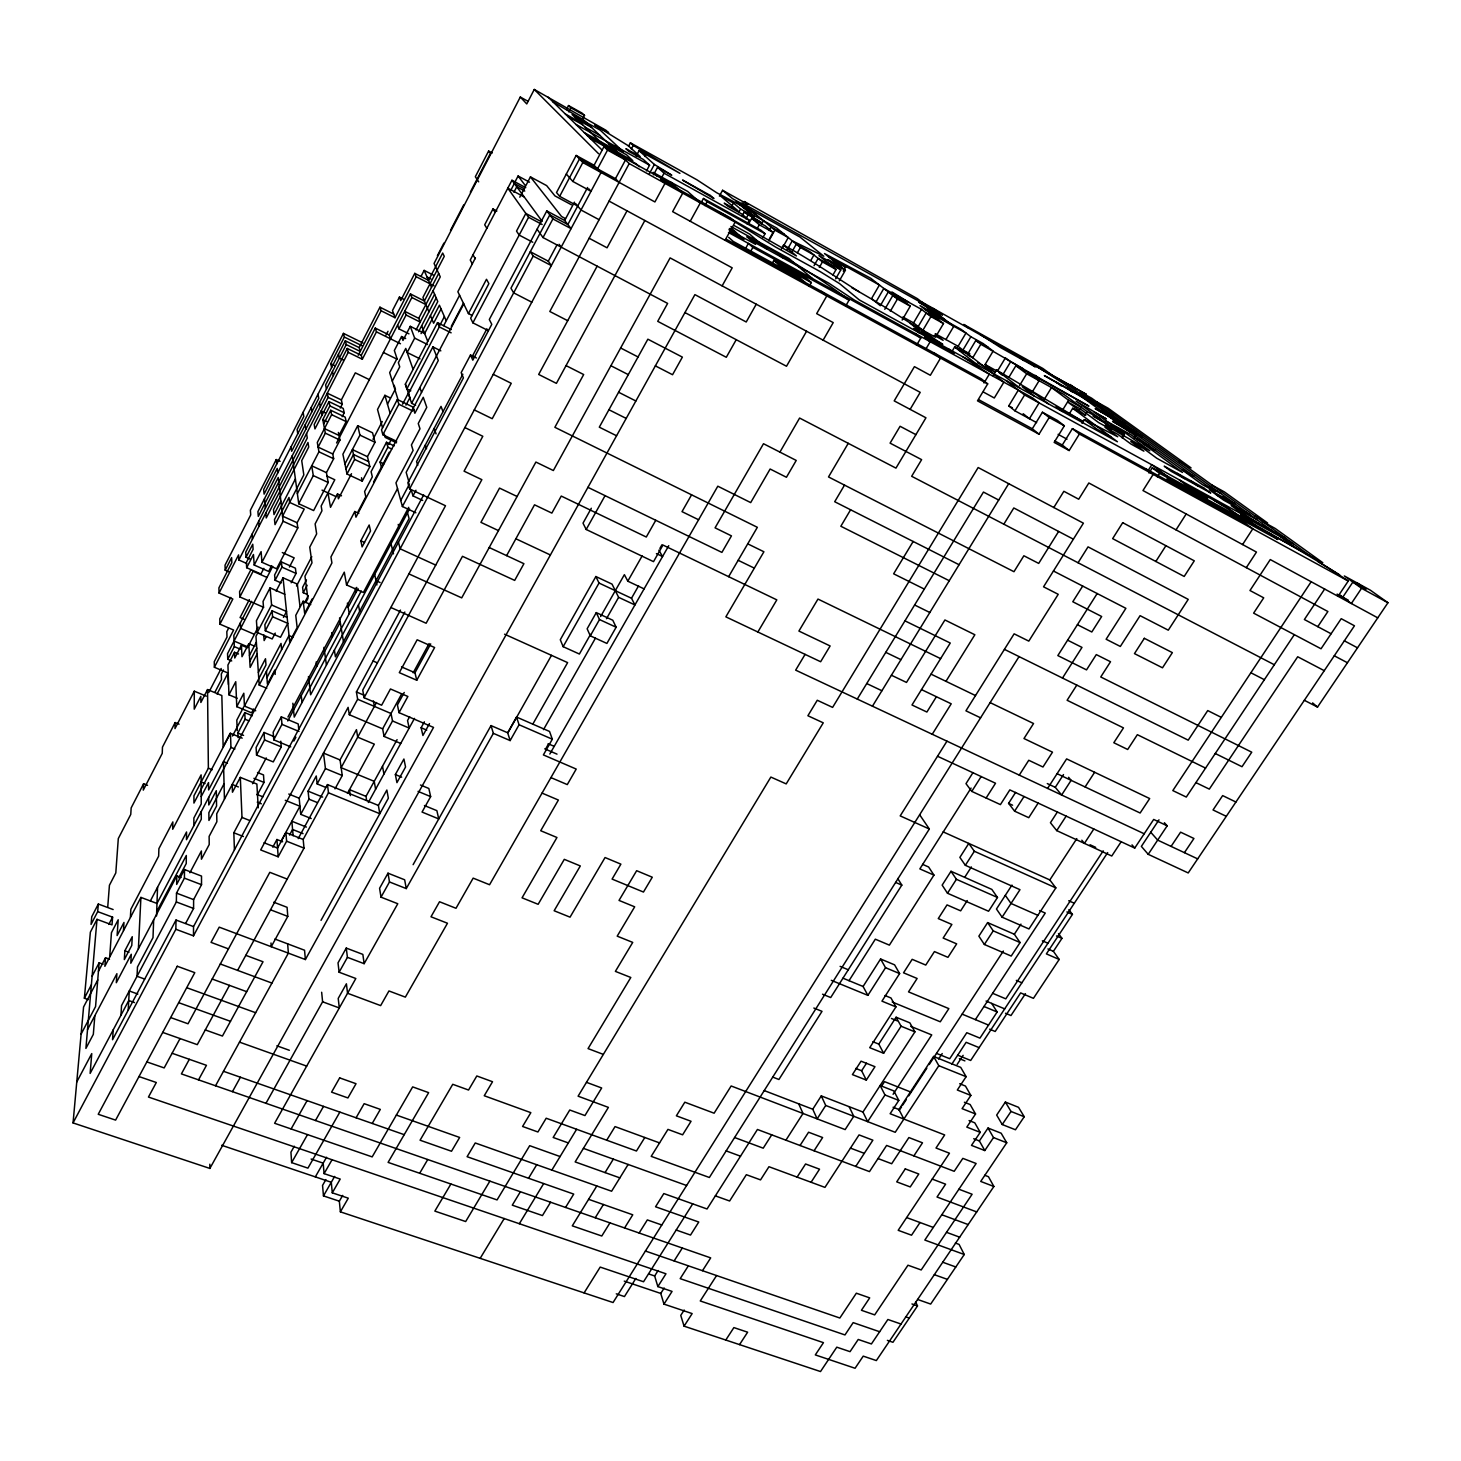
<?xml version="1.0" encoding="UTF-8"?>
<svg xmlns="http://www.w3.org/2000/svg" width="1461" height="1461" viewBox="0 0 1461 1461"><rect width="100%" height="100%" fill="white"/><g stroke="black" fill="none" stroke-linecap="round" stroke-linejoin="round"><path stroke-width="1.5" d="M193.528 926.584L176.014 920.028L175.85 929.269L193.491 935.844L193.528 926.584L423.672 494.932M185.638 923.389L193.582 908.45L193.619 899.611L201.527 884.69L201.508 876.07L184.506 869.551L176.671 884.435L176.818 875.87L181.036 877.477M193.856 825.648L193.875 818.014L201.234 804.007L201.125 774.878L172.69 829.264L172.855 821.922L158.902 848.64L158.646 856.146L130.851 909.308L130.394 917.216M206.22 696.148L194.295 691.181L194.24 709.169L200.833 696.386L200.869 702.467L207.535 689.574L221.835 695.546L223.149 746.717L230.217 733.221L242.197 738.134M120.953 1015.212L121.537 1005.588L176.343 901.948L176.507 893.128L184.415 878.152L184.506 869.551M179.082 724.181L175.137 722.556L174.991 728.601L194.295 691.181M156.546 915.919L157.551 887.247M153.661 919.827L153.003 937.633L137.48 966.999L137.024 976.295L144.657 979.053M138.393 948.828L140.913 897.401L156.984 903.446L201.289 819.219L201.271 811.567M147.543 785.306L143.616 783.735L143.288 790.109L162.244 753.346L162.463 747.155L175.137 722.556M128.203 1010.19L129.262 990.978L137.845 994.064M124.861 950.782L124.331 959.585L131.782 945.413L132.257 936.702L124.861 950.782L128.952 952.28M123.473 930.456L123.966 922.457L117.117 935.57L118.195 919.773L111.456 932.684L109.703 956.772M113.209 1029.859L112.552 1039.721L176.014 920.028M113.136 909.546L98.325 904.03L97.686 911.627L112.588 917.161L112.022 924.868L97.01 919.334L90.363 932.173L84.373 998.228L88.336 999.634M109.484 959.22L105.521 957.777L104.863 966.324L140.913 897.401M107.73 907.135L109.429 885.256L115.803 872.929L118.304 838.559L130.759 814.416L131.161 807.915L143.616 783.735M94.837 1015.687L93.321 1034.37L85.907 1048.414L97.01 919.334M103.074 964.223L99.129 962.799L95.568 1006.556L81.104 1034.114M756.25 304.217L746.224 321.986L694.906 294.629L209.873 1168.435L73.05 1122.925L83.569 1007.013L97.741 979.929M280.11 461.347L276.239 459.558L250.379 510.254L250.708 514.911L225.031 565.188L225.195 570.192L229.085 571.908M362.967 342.97L343.445 333.382L263.674 489.526L264.094 494.11L277.225 468.397L277.736 472.907M225.195 570.192L231.623 557.627L231.824 562.613L218.913 587.852L219.059 593.056L232.829 599.047L219.917 624.157L233.614 630.056L214.383 667.275L227.989 673.01L228.373 684.442M331.61 367.606L330.752 363.716L344.376 337.071L343.445 333.382M345.326 340.815L346.275 344.595L360.21 351.425L359.169 347.608L345.326 340.815L257.921 511.624L258.305 516.409L278.247 477.473L283.124 521.248L261.957 562.284L276.622 568.786L297.807 527.896L297.131 522.746L304.217 509.085L289.625 502.42L289.004 497.452L275.015 524.645L274.504 519.568L295.396 478.952M219.059 593.056L238.581 554.924L238.837 559.983L246.781 563.508M346.275 344.595L325.602 384.955L326.442 389.046M238.837 559.983L347.243 348.449L361.269 355.315L362.328 359.223L348.229 352.338L347.243 348.449M348.229 352.338L245.74 552.167L246.051 557.28L250.068 559.07M246.051 557.28L252.753 544.222L253.1 549.318L246.361 562.467L246.672 567.708L260.935 574.009L263.838 568.366M340.303 408.021L342.294 404.149L341.363 399.93L327.282 393.173L328.122 397.355L314.188 424.512L314.955 428.913L328.981 401.611L343.244 408.423L344.212 412.751L342.184 416.677M230.783 597.403L219.789 618.807L219.917 624.157M359.169 347.608L379.951 307.194L393.739 314.078M246.672 567.708L253.465 554.486L254.214 565.042L268.66 571.434L271.618 565.699M280.896 501.16L273.992 514.564L273.499 509.615L307.979 442.482L308.709 447.029L301.715 460.635L303.815 474.88L282.557 516.135L297.131 522.746M292.255 455.741L298.738 503.753L313.64 510.565L328.195 482.495L326.442 472.652L333.656 458.717L332.743 453.969L318.133 447.121L325.328 433.15L322.79 419.654L329.857 405.902L328.981 401.611M358.237 355.279L381.12 310.773L379.951 307.194M323.611 424.092L330.734 410.249L345.198 417.152L346.184 421.59L339.007 435.469L324.47 428.603M250.854 569.79L239.586 591.65L239.86 596.946L263.619 607.301M361.269 355.315L375.276 328.086L389.247 335.007L390.489 338.806M254.214 565.042L261.117 551.619L261.957 562.284M330.734 410.249L331.629 414.668L317.311 442.464L318.936 451.814L297.368 493.635M239.86 596.946L253.082 571.288L266.979 577.424M341.363 399.93L355.315 372.847L369.341 379.659M362.328 359.223L376.445 331.848L375.276 328.086M228.628 628.139L226.82 631.663L227.003 637.051L214.274 661.687L214.383 667.275M399.437 297.076L392.498 310.517L395.018 317.713L416.184 276.732L414.778 273.371L400.734 300.564L399.437 297.076L403.327 299.03M249.338 599.631L240.079 617.565L243.969 619.245M298.738 503.753L313.293 475.592L311.723 465.803L326.442 472.652M386.014 335.117L388.005 331.263M251.529 601.311L233.833 635.498L234.308 646.62L227.752 659.276L231.715 660.956M389.247 335.007L410.468 293.953L424.384 300.984L438.702 273.444M421.188 276.111L424.147 270.395L433.753 275.289M272.696 566.411L227.551 653.615L227.752 659.276M336.578 442.975L411.874 297.496L410.468 293.953M98.325 904.03L91.751 916.741L91.057 924.393L97.686 911.627M492.211 153.003L488.613 151.049L475.336 176.726L478.678 181.84M208.722 692.532L221.177 668.481M332.743 453.969L339.956 440.071L338.368 432.456M408.97 333.857L398.908 328.853L406.085 314.992L404.715 311.321L418.723 318.334L420.165 322.059L406.085 314.992M437.405 255.693L443.943 243.056M450.518 230.381L463.703 204.924M470.332 192.121L490.366 153.46L488.613 151.049M223.423 669.96L221.323 674.014L221.469 679.621L215.151 691.784M528.115 101.357L520.299 97.047L434.063 263.455L440.272 276.859L418.723 318.334M238.527 653.98L234.527 652.282L227.934 665.011L228.939 694.797L237.175 698.23M291.177 582.775L296.053 573.424L295.414 568.183L281.389 561.919L274.613 574.977L275.125 580.273L281.169 582.939M284.749 594.317L270.084 587.87L263.053 601.421L263.491 607.119L256.442 620.706L257.246 632.522L272.184 638.95L275.252 633.088M247.457 647.753L241.43 645.178L234.764 658.016L234.527 652.282M275.125 580.273L281.918 567.142L281.389 561.919M405.665 338.55L401.592 336.523L394.342 350.494L397.008 358.548L389.667 372.646L397.757 398.725L381.522 429.79L382.873 434.739L396.625 441.313M217.086 694.03L227.989 673.01M357.689 425.717L342.897 454.225L347.006 474.021L362.255 481.144L369.87 466.625L367.46 456.69L375.002 442.281L372.555 432.803L357.689 425.717L359.936 435.122L344.924 463.995M446.098 320.507L439.414 305.221L424.658 333.492L410.285 326.333L402.962 340.45L401.592 336.523M646.511 170.882L649.579 165.166L643.26 159.413L628.887 151.451L625.892 148.675L640.174 156.583L628.212 145.68L594.883 125.116L608.707 132.805L605.968 130.285L534.269 89.45L526.764 103.932L520.299 97.047M254.89 646.31L248.772 643.698L241.996 656.72L241.43 645.178M276.129 591.084L283.032 577.807L297.332 584.144L300.016 606.406M258.159 627.116L247.877 646.931L234.07 641.032M289.406 567.051L294.172 557.865L282.302 552.55M257.246 632.522L271.582 604.964L270.084 587.87M257.921 632.576L255.967 636.339L259.2 685.099L266.76 688.295M416.056 329.949L434.611 294.282M108.79 924.429L112.588 917.161M272.093 610.826L264.861 624.705L265.318 630.732L280.475 637.288L287.762 623.354L272.604 616.761L272.093 610.826L287.141 617.4M345.947 468.981L353.489 454.481L368.647 461.621M228.939 694.797L235.751 681.703L236.773 706.667L251.584 712.84L253.593 709.005M249.447 655.386L256.351 642.164M390.379 397.976L384.9 395.31L377.522 409.482L382.545 427.817M392.297 381.102L399.73 366.839L398.36 362.675L405.756 348.43L413.098 369.396M410.285 326.333L414.668 338.13L407.181 352.503L419.983 358.84M418.54 331.775L436.2 297.88M265.318 630.732L272.604 616.761M347.006 474.021L354.603 459.448L352.411 449.586L367.46 456.69M249.794 661.358L256.734 648.045M341.509 495.809L337.473 493.946L330.515 507.314L327.958 492.887M421.06 333.619L437.789 301.532L433.059 290.739M257.136 654.017L250.141 667.403L248.772 643.698M266.158 636.722L264.149 640.575L263.692 634.695M387.475 404.186L395 389.795M351.498 473.693L338.404 498.804L337.473 493.946M92.116 976.204L99.129 962.799M496.868 211.023L492.96 208.96L484.687 224.793L486.842 228.318M296.51 585.971L311.796 556.696M372.993 439.286L382.271 421.517M441.039 308.965L433.607 323.21L430.447 315.613M84.373 998.228L91.386 984.787M98.435 971.309L105.521 957.777M236.773 706.667L243.804 693.226L244.444 706.065L255.712 710.758M283.452 617.4L286.539 611.502L271.582 604.964M410.797 390.817L406.852 388.9L405.318 384.243L437.515 322.662L451.23 329.547M525.741 187.647L511.953 180.269L470.259 260.04L472.305 263.838M306.463 579.944L302.591 587.359L303.267 592.709L307.267 594.463M258.36 672.407L265.5 658.728L265.975 664.956L244.444 706.065M439.67 325.62L444.4 316.599M515.039 181.858L518.089 176.014L529.521 182.168M207.535 689.574L208.375 768.194L193.948 795.77L193.929 803.075L230.473 733.312L230.948 747.411L208.613 789.944L208.539 782.585L201.216 796.574M382.873 434.739L398.835 404.24L397.355 399.492L412.988 407.071L414.047 410.267M406.852 388.9L439.304 326.899L437.515 322.662M475.428 257.866L457.859 291.743L468.433 313.604L472.232 315.539M510.565 190.697L514.345 183.502L524.262 188.816M243.658 707.033L236.81 720.109L237.248 730.774M303.267 592.709L307.175 585.258M402.56 404.204L408.386 393.082M443.706 325.62L459.612 295.25M440.838 350.859L432.894 346.896L408.404 393.63L411.6 403.291L415.618 405.245M513.907 192.231L516.756 186.789L524.755 191.062M232.482 736.034L244.772 712.621L252.333 715.762M259.2 685.099L281.042 643.424L281.626 649.634M310.755 604.58L303.157 601.238L295.761 615.355L297.149 627.536L289.68 641.781L283.032 577.807M394.16 445.897L386.508 442.263L371.094 471.684L372.336 476.834L364.611 491.553L365.816 496.868L358.055 511.624M405.975 405.135L409.884 397.684L405.409 384.097M304.509 602.918L308.308 595.668M305.824 602.407L307.887 598.499L304.965 576.237L311.978 562.832L309.75 547.126L316.653 533.904L315.119 523.915L321.95 510.802L321.164 505.981L334.788 479.756L326.844 476.049M388.644 444.582L391.457 439.213M238.052 737.568L237.869 733.02L245.101 719.25L244.772 712.621M266.925 677.648L289.022 635.553L292.839 637.197M381.412 467.173L380.079 462.06L387.877 447.212L386.508 442.263M451.321 326.314L463.466 303.194M150.373 900.926L186.551 831.985L186.478 839.691L331.921 562.923L330.935 556.951L354.767 511.514L358.785 513.359M411.6 403.291L463.776 303.888M519.787 197.198L530.434 176.891L546.651 185.62L554.961 195.92L571.434 204.777M566.411 109.575L568.512 105.557L581.989 113.063L584.51 115.401L582.391 119.437M312.197 598.9L304.655 613.255L303.157 601.238M373.596 482.057L389.247 452.234M568.822 111.913L570.941 107.858L568.512 105.557M87.532 1029.585L116.898 973.702L116.314 982.705L131.289 954.252L130.796 963.237L176.818 875.87M468.433 313.604L486.495 279.27L488.869 283.598L470.643 318.188L472.889 322.844L488.358 330.661M156.692 911.719L186.314 855.47L186.241 863.524L178.735 877.751M224.044 783.826L208.868 812.663L208.941 820.443L216.575 805.979L216.301 790.675L208.777 804.974L208.704 797.414M472.889 322.844L528.572 217.287L507.807 188.177L524.243 196.961M360.849 540.771L369.176 524.992L370.528 531L362.109 546.907L360.849 540.771L364.538 542.469M76.757 1081.98L91.751 1053.6L90.144 1073.415L128.751 1000.511L134.503 1002.575M189.893 872.747L201.399 850.978L201.435 859.214L209.215 844.531L209.124 836.386L216.867 821.721L216.721 813.795L344.285 572.164L346.567 584.948L363.424 592.472L408.715 507.332M258.25 807.823L256.88 784.064L240.316 777.38L232.463 792.227L232.208 784.466L238.362 786.949M274.431 736.764L264.039 732.454L256.095 747.502L256.552 755.063L273.262 761.911L281.279 746.845L280.804 741.202M256.552 755.063L264.551 739.942L264.039 732.454M346.567 584.948L397.52 488.631M476.432 357.982L470.497 355.005L461.165 372.646L463.411 377.906L407.838 482.733L409.61 488.887L445.495 505.743L260.679 849.937L278.193 856.803L286.612 841.207L285.899 832.606L303.176 839.472L304.016 848.11L237.613 970.396M546.779 210.932L552.897 218.931L571.068 228.628L564.676 220.483L546.779 210.932L489.307 319.502L491.791 324.342L472.816 360.136L470.497 355.005M193.491 935.844L601.037 172.489L594.079 165.257L576.164 155.45L556.531 192.523L559.654 196.34L577.698 206.056M298.793 729.569L298.208 723.925L281.316 716.858L273.17 732.235L273.773 739.832L290.757 746.863M462.845 374.235L416.568 461.585L417.736 465.402M471.83 357.269L486.897 328.835M559.654 196.34L579.469 158.957L615.465 178.662L619.117 182.388M273.773 739.832L281.973 724.364L281.316 716.858M400.752 500.466L409.518 483.92M252.534 783.735L266.231 757.93M287.963 717.004L356.758 587.377M73.05 1122.925L175.85 929.269M409.61 488.887L533.192 256.077L530.288 251.73L548.295 261.19L551.345 265.592L533.192 256.077M736.234 339.683L726.3 357.288L657.724 321.347L667.622 303.413L543.017 237.559L552.897 218.931M588.728 188.761L591.011 191.3L572.803 181.438L582.829 162.536L576.164 155.45M287.78 720.967L340.249 622.167M348.156 607.283L358.073 588.6M415.855 512.774L402.396 506.51L411.235 489.855L412.988 495.882L422.686 500.429M361.269 591.048L294.245 717.114L292.857 703.234M234.417 849.9L233.833 832.77L241.996 817.429L240.316 777.38M412.988 495.882L415.965 490.257M257.282 794.985L264.003 782.402L263.51 774.933L257.52 772.504M409.573 508.885L310.627 694.779L308.454 676.571M564.676 220.483L574.429 202.166M594.079 165.257L603.977 146.666L674.471 185.584M548.295 261.19L557.079 244.718M587.578 187.501L567.854 224.519L549.811 214.895L510.948 288.219L513.669 292.857L531.804 302.19M597.531 168.837L607.52 150.099L603.977 146.666M293.844 741.074L295.907 737.239M628.504 146.374L630.385 142.849L696.934 179.813L716.767 192.779L752.543 211.662M615.465 178.662L625.472 159.998L607.52 150.099M631.335 148.967L633.252 145.424L630.385 142.849M621.783 156.491L629.216 163.577L549.811 311.485L567.69 320.689M636.174 156.071L639.078 150.684L679.949 173.348L633.252 145.424M272.805 847.161L276.933 839.509L282.63 841.773M311.23 818.562L300.729 814.343L299.176 798.236L348.12 707.343L349.289 714.721L382.636 728.856L384.079 736.417L400.716 743.448M349.289 714.721L357.635 699.253L356.411 691.948L400.478 610.095M644.867 156.473L646.766 152.93M280.768 841.792L299.943 806.235L285.279 800.318M300.729 814.343L308.928 799.167L308.088 791.15L316.252 775.992L317.165 783.918L325.584 787.351M285.899 832.606L277.553 848.092L264.039 842.76M404.843 612.031L362.748 690.085L364.099 697.719L381.631 705.206L390.452 688.971L407.875 696.477L399.036 712.658L433.533 727.414L305.386 959.548L219.223 927.151L211.041 942.382L228.464 948.883M289.534 835.108L292.565 829.464L303.048 833.647M317.165 783.918L325.438 768.596L323.484 753.072L340.048 759.939L342.258 775.517L335.007 788.867M180.05 1038.552L164.18 1067.918L146.867 1061.91M364.099 697.719L481.856 479.665L464.068 471.172L482.806 436.273L464.872 427.562M597.147 266.158L538.671 374.454L556.404 383.366L644.849 220.501M627.025 210.822L607.064 247.804L589.13 238.253M649.36 173.731L654.364 164.454L639.078 150.684M653.505 174.79L657.56 167.321L671.768 175.192L654.364 164.454M340.048 759.939L356.466 729.642L357.689 737.166L374.308 744.142L347.462 793.378M298.208 838.632L327.465 784.594L378.381 805.431L379.805 813.704L328.488 792.793L327.465 784.594M376.481 702.522L341.144 767.682L374.235 781.343L375.587 789.25M660.975 178.863L664.061 173.183L657.56 167.321M303.176 839.472L328.488 792.793M189.327 1059.316L181.401 1073.908L710.685 1257.884L702.485 1270.705M229.487 985.371L197.29 1044.652L162.701 1032.416M382.636 728.856L401.519 694.194M413.171 672.845L429.132 643.534M404.24 692.459L397.429 704.951L399.036 712.658M416.75 680.242L434.611 647.515L417.152 639.79L399.31 672.644L416.75 680.242L414.979 672.754L430.721 643.881M384.079 736.417L392.516 720.967L391.018 713.498L357.635 699.253M198.513 1079.862L206.458 1065.325L172.106 1053.271M273.755 902.204L287.086 907.318L287.78 916.394L271.235 946.71L270.997 943.002M366.638 800.391L365.999 796.373L397.082 739.65M409.646 716.712L407.546 720.547L409.171 728.053L392.516 720.967M368.336 802.491L414.486 718.392M215.534 1085.779L288.365 953.138L287.653 943.861M506.62 555.637L534.525 504.812L551.856 513.103L561.261 496.064L646.292 537.027L655.77 520.28M690.231 221.268L700.367 202.805L687.638 191.428L653.122 172.361L657.03 175.959M701.353 202.312L703.453 198.477L761.017 230.29L765.053 233.705L762.934 237.504M704.987 205.563L707.106 201.691L703.453 198.477M378.381 805.431L386.855 790.036L388.352 798.199L321.018 920.357M395.365 774.549L403.912 759.026L405.555 766.988L396.935 782.639L395.365 774.549L401.665 777.179M429.479 723.597L422.923 735.486L421.133 727.742L424.384 721.825M719.396 196.048L722.574 190.295L747.74 204.303L744.343 201.508L917.325 298.628L953.796 326.296L945.924 339.591M232.445 1091.659L240.408 1077.232M731.504 206.549L733.459 203.042L720.182 195.683L737.988 210.768L724.236 203.152L727.852 206.238L741.695 213.909L749.274 220.319L747.21 224.026M738.627 212.594L740.599 209.033L733.459 203.042M725.058 240.298L735.212 222.017L730.628 218.018L660.993 179.612L665.029 183.319L654.912 201.947L582.829 162.536M742.243 215.68L744.233 212.101L761.437 222.693L744.233 212.101M745.932 218.785L747.922 215.205M748.635 223.77L751.666 218.346L765.272 225.871L773.07 232.372L768.979 239.677M346.257 948.079L347.426 957.339L364.136 963.676L362.858 954.398L346.257 948.079L338.021 962.872L339.116 972.222L355.827 978.505L274.613 1123.272L372.171 1156.893L412.659 1086.893L428.639 1092.645L388.096 1162.39L497.069 1199.919L529.686 1145.68L560.093 1156.546M388.005 873.185L389.484 881.951L406.268 888.598L404.66 879.796L388.005 873.185L379.586 888.288L381.011 897.164L397.776 903.738L364.136 963.676M420.494 785.014L428.84 788.483L430.648 796.61L422.046 812.06L438.738 818.927L436.876 810.654L424.439 805.541M591.303 508.264L583.012 523.148L586.19 529.485L653.524 561.645L662.965 545.044L776.814 599.868L757.857 632.01M265.957 1103.311L322.607 1001.789L321.657 992.256M339.116 972.222L347.426 957.339M381.011 897.164L389.484 881.951M586.19 529.485L605.055 495.663M722.136 285.881L732.198 267.838L609.073 201.107M745.201 249.119L748.379 243.421L752.872 247.402L849.06 300.162L845.828 305.769M757.255 228.409L759.3 224.757L751.666 218.346M761.546 224.227L763.5 220.721M750.717 251.237L752.872 247.402M413.116 864.675L491.024 725.587L507.679 732.783L510.145 740.581L493.361 733.349L491.024 725.587M769.052 230.509L771.043 226.966L784.338 234.326M768.888 240.846L774.896 230.144L741.987 202.951L937.907 311.85M406.268 888.598L493.361 733.349M507.679 732.783L516.537 717.059L549.537 731.45L552.331 739.211L543.382 754.917L576.218 769.07L567.288 784.594L550.925 777.599M508.081 732.472L551.491 655.35M595.869 576.529L599.028 583.049L631.499 598.261L634.932 604.945L618.624 597.33L612.049 584.126L595.869 576.529L560.293 639.735L563.142 646.675L579.396 654.035L590.554 634.348M771.664 264.313L773.837 260.46L806.326 278.266L811.33 282.576L809.138 286.429M781.379 248.918L783.516 245.101C809.723 259.108 833.975 275.983 859.013 291.707M782.256 248.224L788.264 237.559L774.896 230.144M291.104 1128.969L307.102 1100.608M510.145 740.581L519.075 724.747L516.537 717.059M563.142 646.675L599.028 583.049M787.205 249.776L792.264 240.828L823.821 256.223L799.971 237.047L736.07 201.545L753.949 216.447L740.599 209.033M792.227 251.347L796.3 244.133L809.759 251.602L822.452 261.939L836.094 269.481L832.971 274.942M797.304 252.936L800.391 247.493L776.631 228.007L750.278 213.397M532.772 724.199L567.617 662.618L504.575 634.202M294.3 1146.228L290.94 1152.181L291.634 1162.627L307.924 1168.143L339.847 1112.095M596.289 612.616L587.139 628.778L590.281 635.827L606.899 643.443L616.14 627.226L612.798 620.249L596.289 612.616L599.503 619.555L616.14 627.226M600.635 616.542L624.395 574.648L627.792 581.186L644.1 588.874M291.634 1162.627L307.504 1134.613M315.503 1120.514L323.52 1106.379M590.281 635.827L599.503 619.555M543.492 729.642L595.412 638.22M606.479 618.715L618.624 597.33M627.792 581.186L642.128 555.947M810.855 260.405L813.923 254.999L800.391 247.493M814.033 265.701L818.16 258.433L831.711 265.939M819.329 267.418L822.452 261.939M546.049 748.251L548.222 744.434M631.499 598.261L638.567 585.843M659.897 548.386L661.943 544.789M691.583 494.841L682.013 511.642L698.595 519.769M549.829 754.04L668.754 545.683M315.32 1176.89L326.552 1157.24M835.674 278.832L840.805 269.865L827.985 259.565L841.098 266.833M1019.066 656.592L613.054 1302.536L340.376 1211.845L348.284 1198.184L332.286 1192.833L340.212 1179.064L324.105 1173.621L332.049 1159.742M356.082 1117.793L364.154 1103.676L380.317 1109.392L372.226 1123.454M806.563 331.263L786.511 366.254L684.953 312.581M843.307 271.198L845.554 267.253L841.353 263.911M839.326 280.841L845.389 270.248L824.479 253.557L870.756 278.266L897.419 299.067L910.258 306.189L902.149 320.05M325.876 1179.611L322.552 1185.419L323.465 1195.902L339.336 1201.198L340.376 1211.845M323.465 1195.902L334.66 1176.415M823.127 340.157L833.227 322.607L816.662 313.64L826.798 295.926L821.557 291.396M339.336 1201.198L342.696 1195.39M779.918 452.106L799.605 418.047L895.958 468.123L925.945 417.791L894.205 400.88L914.422 366.638L930.347 375.276L940.519 358.109L934.456 353.178M875.906 302.117L883.814 288.474L921.507 309.367L930.931 316.599L943.496 323.575L935.442 337.199L910.24 323.338L919.645 330.862L915.974 328.835M728.637 576.675L757.346 527.311L554.87 427.306L583.669 374.546L566.046 365.615M884.782 309.312L892.817 295.487L905.583 302.573M890.333 311.248L897.419 299.067M921.471 331.866L932.428 337.893L913.582 322.881L921.507 309.367M419.691 1173.256L427.744 1159.541M848.257 443.322L828.515 476.943L1013.971 571.708L1023.869 555.764L1038.698 563.416L1058.622 531.457M918.202 326.552L926.183 312.964L938.692 319.886M922.877 330.277L930.931 316.599M916.522 345.289L920.814 338.021L915.207 333.473M844.513 485.107L834.706 501.726L959.073 564.731M925.964 348.905L930.2 341.71L924.594 337.199L954.124 353.434L948.408 348.887M450.901 1184.013L434.848 1211.114L465.675 1221.542L489.873 1181.127M850.594 509.779L840.842 526.252L949.266 580.729M910.13 409.354L920.211 392.352L670.106 257.903L553.354 470.533L535.895 462.06L461.713 597.878L408.897 573.899M952.389 350.786L954.654 346.969L968.68 354.694M983.399 392.041L994.302 397.995L1003.871 382.143L958.106 346.294L965.977 333.053L929.251 312.672M924.63 309.129L961.155 329.401L970.871 336.742L962.927 350.074L969.903 353.909M988.074 347.261L975.82 340.468L967.821 353.891L955.512 347.097L960.388 350.932M975.82 340.468L980.824 344.248L972.77 357.744L967.474 354.822M805.084 654.382L795.661 670.142L1144.2 833.774M977.519 362.675L995.325 372.482L985.098 364.538L993.151 351.078L983.052 343.499L970.871 336.742M984.002 383.001L989.316 374.162L962.963 356.886M726.281 239.275L981.317 378.801L987.691 383.896L977.5 400.844L1039.008 434.191L1049.199 417.536L1042.423 412.239L1032.324 428.767L1039.008 434.191M993.078 375.66L996.475 369.998L1083.569 421.827L1056.047 406.688L1062.384 411.527M985.098 364.538L997.352 371.277L1005.405 357.872L1010.61 361.78L1002.502 375.258L999.068 372.61M1008.875 377.358L1015.888 365.725L1088.92 406.158L1010.61 361.78M480.176 1258.341L504.209 1218.547M520.39 1191.738L512.281 1205.179L542.451 1215.57L550.578 1202.239M528.535 1178.26L536.717 1164.727M913.162 541.483L893.639 573.808L924.32 589.093M1019.394 385.795L1026.663 373.797L1015.888 365.725M1036.616 422.631L1014.957 410.851L1008.766 405.866L1018.335 390.087M519.331 1223.715L543.675 1183.574M551.874 1170.078L576.62 1129.28M1014.957 410.851L1024.599 394.963L1006.063 380.572M1031.85 392.644L1039.118 380.682L1028.215 372.555M857.278 699.07L983.454 492.065L998.685 500.046M1044.396 399.218L1051.518 387.549L1068.612 400.259L1081.158 407.181L1079.022 410.632M565.553 1207.443L573.716 1194.094L467.1 1156.71L475.245 1142.977L611.611 1191.226L628.139 1164.472M606.717 1140.201L615.044 1126.595L659.55 1142.904M872.454 706.193L1008.693 483.682M1062.238 410.669L1068.612 400.259M1069.397 413.682L1072.721 408.276L1085.742 415.454L1067.662 401.976L1080.409 409.007L1098.69 422.613L1111.584 429.717L1105.32 425.078L1149.807 450.792L1124.495 432.237L1112.077 425.37M596.8 1185.985L572.292 1225.852L601.786 1236.006L609.949 1222.875M605.055 1172.58L613.328 1159.139M1003.835 524.189L1013.806 507.971L1073.378 539.182M1042.423 412.239L1057.454 420.458L1064.338 425.808L1054.148 442.391L1069.178 450.536L1079.387 434.027L1072.392 428.639L1062.293 445.021L1069.178 450.536M1084.939 415.034L1087.075 411.564L1063.845 394.36L1026.663 373.797M1082.017 423.343L1084.318 419.636L1117.756 436.766L1104.954 427.269L1117.921 434.41L1130.869 443.98L1143.89 451.157L1130.796 441.496L1143.616 448.564L1156.856 458.297L1182.552 472.451L1130.631 434.52L1106.032 420.932M595.23 1217.762L603.411 1204.503M644.812 1137.498L636.448 1151.012L546.195 1118.231L537.922 1131.983L522.581 1126.468L530.836 1112.661L484.248 1095.75L492.521 1081.724L476.816 1075.972L468.543 1090.034L452.746 1084.299L420.074 1140.219L451.504 1151.25L459.649 1137.462L396.369 1115.072M936.41 696.714L926.895 712.037L911.993 704.987L950.253 643.041L904.962 620.852M945.961 681.337L974.852 634.75L944.92 619.975L906.496 682.433L891.411 675.238M1053.801 507.533L1063.864 491.298L1078.711 499.224L1088.829 482.988L1327.885 611.52L1317.785 626.659M584.09 1292.912L600.197 1267.089L643.552 1281.754L692.715 1203.864M624.577 1227.952L632.759 1214.803L588.6 1199.317M932.246 734.262L951.221 703.8L921.489 689.61M1122.34 435.67L1124.495 432.237M1122.267 437.953L1124.44 434.465L1094.143 412.185L1106.361 418.942L1076.118 401.154L1111.839 427.507M1134.156 438.391L1136.53 434.574L1112.552 421.316L1130.595 432.346M639.133 1233.011L647.333 1219.917L661.796 1224.994M946.965 741.165L900.195 815.895L929.342 829.008L709.37 1177.493L651.204 1156.363L667.951 1129.39L682.616 1134.813L691.053 1121.281L676.37 1115.82L684.825 1102.197L714.119 1113.209L731.157 1085.98L845.152 1129.59L853.754 1116.295L849.151 1106.689M1078.054 562.759L1088.043 546.871L1188.231 599.375L1168.289 630.184L1140.091 615.665L1120.331 646.456L1106.123 639.242L1125.883 608.324L1053.454 571.014M635.864 1278.43L624.45 1296.564L616.286 1293.843M1148.182 470.497L1151.816 464.744L1173.585 480.998M1148.985 473.054L1152.254 467.849L1207.644 498.201L1200.138 492.667M1082.692 586.08L1072.794 601.749L1101.667 616.505L1091.805 631.992L1077.414 624.705M1157.331 476.797L1159.541 473.309L1152.254 467.849M900.999 1324.031L887.886 1319.484L871.413 1343.956L858.228 1339.463L850.046 1351.662L836.788 1347.17L820.516 1371.55L684.077 1326.168L692.149 1313.585L663.97 1304.125L672.06 1291.414L657.852 1286.593L654.656 1275.983L658.107 1270.522M897.73 878.518L901.821 885.11L830.725 997.534L822.561 994.21M972.989 772.595L965.995 783.662L971.766 791.387L1000.42 804.609L1009.825 789.89L1134.74 848.056L1153.697 819.438L1167.175 825.812L1148.218 854.32L1188.213 872.947L1354.457 625.783L1341.216 618.679L1321.036 648.775L1253.629 613.145L1263.71 597.823L1249.977 590.518L1270.266 559.563L1377.76 617.839M849.024 980.678L875.322 939.186L889.384 945.139L933.944 875.102L928.63 867.012L922.621 864.364M971.054 788.063L919.846 868.893L933.944 875.102M657.852 1286.593L665.96 1273.791L148.456 1097.047L156.309 1082.51L138.996 1076.556M674.124 1260.934L682.305 1248.023M971.766 791.387L981.153 776.558M1097.174 593.531L1057.837 655.587L1086.527 669.887L1096.298 654.601L1110.524 661.742L1100.754 676.973L1251.748 752.196L1241.996 766.715L1215.26 753.511M663.97 1304.125L660.756 1293.442L664.189 1288.018M880.581 958.982L885.53 967.693L867.889 995.361L863.086 986.485L880.581 958.982L894.589 964.844L899.611 973.574L881.951 1001.15L895.94 1006.903L869.733 1047.683L883.631 1053.253L901.09 1026.225L896.104 1017.221L878.81 1044.104L883.631 1053.253M688.35 1265.829L680.187 1278.649L844.969 1334.934L853.169 1322.625L879.632 1331.738M771.718 1134.85L763.226 1148.182L734.591 1137.516M986.12 798.016L995.525 783.242L937.524 756.25M1062.494 678.05L1081.998 647.406L1067.607 640.174M951.001 871.286L942.162 885.129L947.495 893.237L988.567 911.244L997.479 897.474L991.836 889.402L951.001 871.286L956.407 879.303L997.479 897.474M785.908 1140.201L803.002 1113.465L798.71 1103.84M1019.267 775.115L1028.763 760.268L1042.971 767.007L1052.486 752.159L1023.978 738.535L1033.548 723.524L990.138 702.613M1076.794 685.118L1067.114 700.276L1123.472 727.888L1113.812 742.736L1127.691 749.493L1137.352 734.682L1205.562 768.102M1155.834 561.462L1165.915 545.702M1176.032 529.868L1186.186 513.98M947.495 893.237L956.407 879.303M965.356 865.314L974.341 851.27L968.789 843.417L959.877 857.388L965.356 865.314L1019.979 889.676L1002.1 917.179L1028.964 928.959L1055.846 887.904L1049.82 879.942L943.149 831.875M684.186 1310.042L680.753 1315.393L684.077 1326.168M821.283 1095.896L825.721 1105.466L817.137 1118.87L812.754 1109.228L821.283 1095.896L862.958 1112.04L867.651 1121.646L884.982 1094.983L880.143 1085.523L893.876 1090.947L898.807 1100.407L890.133 1113.72L944.664 1134.941L936.008 1148.017L949.449 1153.204L898.186 1230.308L911.536 1235.202L920.01 1222.528M1038.15 803.093L1028.745 817.685L1014.61 811.165L1008.583 803.367L1015.578 792.428M964.698 877.349L971.346 866.957M716.566 1275.563L700.257 1300.966L823.456 1342.659L815.311 1354.913L855.069 1368.263L863.232 1356.137L876.344 1360.575L993.882 1186.478L988.458 1176.708L984.714 1175.265M800.044 1145.497L808.572 1132.22L822.616 1137.535L814.069 1150.775M1014.61 811.165L1024.033 796.519M967.255 900.56L960.662 910.842L947.038 904.907L938.272 918.585L951.878 924.466L943.149 938.053L956.663 943.861L947.952 957.339L934.437 951.586L925.763 965.064L912.175 959.329L903.537 972.807L917.124 978.486L908.523 991.873L948.846 1008.62L940.281 1021.787L892.196 1001.99M866.318 1080.081L852.42 1074.602L861.059 1061.179L874.956 1066.694L866.318 1080.081L861.625 1070.767L866.519 1063.17M797.103 1177.109L805.577 1163.979L819.53 1169.184L811.074 1182.278M1047.592 788.41L1066.621 758.898L1149.679 798.564L1140.128 813.01L1057.088 773.691M1068.557 777.307L1071.132 780.338L1061.636 795.003L1055.28 787.333L1063.498 774.567M862.958 1112.04L914.915 1031.868L909.856 1022.846L896.104 1017.221M1057.435 811.914L1050.441 822.726L1056.723 830.615L1111.766 856.018L1121.171 841.737M882.134 1085.34L884.526 1081.651L911.153 1092.189M987.636 922.603L978.87 936.154L984.367 944.482L1011.213 956.06L1020.07 942.546L1014.336 934.255L987.636 922.603L993.224 930.858L1020.07 942.546M1011.962 885.092L996.457 909.016L1002.1 917.179M725.788 1340.029L733.879 1327.592L747.63 1332.195L739.54 1344.613M1056.723 830.615L1066.146 816.115M1085.103 786.949L1094.636 772.285M1242.58 544.551L1252.771 528.845L1244.717 522.91L1072.392 428.639M984.367 944.482L993.224 930.858M893.091 1094.289L931.734 1034.918L910.696 1026.334M855.744 1166.444L872.874 1140.183L859.05 1134.905L824.954 1187.391L768.961 1166.718L760.542 1179.885L746.352 1174.699L729.623 1200.997L715.36 1195.865M1246.306 567.653L1256.46 552.075L1142.977 490.549L1153.186 474.387L1145.734 468.762M903.884 1119.071L898.935 1109.52L933.597 1056.449L960.735 1067.407L966.123 1076.684L957.32 1090.016L970.853 1095.421L962.087 1108.643L975.546 1113.976L966.817 1127.107L980.203 1132.348L971.492 1145.387L984.805 1150.556L993.498 1137.571L988.02 1128.038L979.381 1140.95L984.805 1150.556M899.191 1110.488L901.583 1106.835M902.77 1105.009L906.368 1099.512M908.76 1095.841L926.822 1068.21M929.233 1064.503L1003.36 951.038M1014.336 934.255L1020.947 924.119M1049.82 879.942L1076.794 838.632M938.601 1059.061L942.217 1053.545M933.597 1056.449L938.82 1065.69L895.228 1132.293L825.721 1105.466M1093.814 829.008L1084.409 843.381L1081.816 840.203M975.382 1019.632L1045.254 913.07L1039.575 910.55M951.677 1064.357L966.141 1042.314L979.144 1047.647M957.156 1064.412L963.128 1055.335M991.69 1003.415L997.151 1011.998L979.947 1038.132L966.798 1032.708L949.723 1058.732L936.501 1053.381M1103.219 850.85L1005.789 998.849L992.64 993.297M1107.675 852.603L970.688 1060.467L957.685 1055.189M1068.868 909.692L1072.429 914.403L1046.386 953.887L1059.188 959.457L1033.438 998.338L1020.636 992.896L995.178 1031.484L989.663 1029.183M913.874 1155.87L922.494 1142.812L908.888 1137.553L891.685 1163.741L878.024 1158.555M1025.439 993.663L1010.975 1015.541L1005.515 1013.258M1059.188 959.457L1053.399 951.33L1061.964 938.346L1058.495 933.597M1311.174 581.734L1172.818 790.584L1186.295 797.067L1294.318 634.658M1158.993 819.822L1141.37 846.394L1148.218 854.32M1324.652 589.039L1304.381 619.519L1331.099 633.764M1171.083 846.394L1180.598 832.167L1193.929 838.486L1184.414 852.658M1338.039 596.307L1348.247 581.04C1305.075 551.4 1257.976 527.969 1213.689 500.1M1005.387 1102.051L996.676 1115.072L1002.228 1124.532L1015.468 1129.773L1024.234 1116.734L1018.536 1107.328L1005.387 1102.051L1011.012 1111.456L1024.234 1116.734M1342.769 597.202L1352.886 582.081L1366.035 589.294L1357.415 583.122M1002.228 1124.532L1011.012 1111.456M1304.344 700.294L1317.512 707.087L1387.95 602.736L1361.561 588.308L1351.352 603.521L1339.39 594.7M988.02 1128.038L1001.169 1133.225L1006.739 1142.776L980.715 1181.438L993.882 1186.478M915.609 1301.806L917.508 1305.933L892.945 1342.294L887.375 1340.376M955.384 1243.037L959.092 1244.407L964.26 1254.506L930.675 1304.07L917.599 1299.45M221.67 1145.278L331.3 1182.278L332.286 1192.833M624.267 1281.133L660.756 1293.442M311.12 1159.048L323.173 1163.157L324.105 1173.621M648.574 1273.901L654.656 1275.983M645.433 1251.036L839.838 1318.023L856.347 1293.204L869.697 1297.879L861.424 1310.28L874.682 1314.882L907.975 1265.208L921.197 1269.956L972.113 1194.24L958.891 1189.217M223.478 1071.297L404.222 1134.667M676.206 1230.034L690.523 1235.056L698.76 1222.035L655.551 1206.768L663.824 1193.564L707.051 1208.977L757.437 1129.481L869.478 1171.612L886.608 1145.442L954.197 1171.302L962.836 1158.372L976.131 1163.504L924.831 1240.06L964.26 1254.506M905.583 1316.799L909.29 1318.096M911.956 1303.961L917.508 1305.933M170.663 1017.568L188.031 1023.777L269.81 872.327L287.196 879.084M205.289 1029.932L222.437 1036.05L263.017 961.758L245.795 955.348M239.494 1042.131L306.682 1066.11M619.866 1177.876L575.159 1161.915L608.397 1107.383L578.099 1096.188L770.86 777.069L786.201 783.9L823.255 722.83L807.896 715.744L817.265 700.257L832.606 707.398L978.158 467.538L1083.405 523.166L1043.556 586.811L1058.221 594.317L1028.8 641.123L1014.135 633.837L965.94 710.831L980.587 717.826M178.662 1002.666L230.491 1021.33M568.329 1142.94L553.171 1137.48L569.753 1110.013L584.948 1115.565L601.676 1087.988L586.482 1082.327M583.414 1148.364L686.615 1185.51M934.328 1274.686L947.404 1279.379M276.859 1045.802L289.333 1050.276M186.698 987.691L255.638 1012.729M942.729 1262.231L955.804 1266.979M212.192 979.034L246.672 991.672M220.301 963.986L271.929 983.07M322.607 1001.789L339.299 1007.962L338.221 998.411L346.403 983.801L347.554 993.261L380.645 1005.606L388.955 990.96L405.354 997.132L447.468 923.242L430.995 916.777L439.524 901.747L455.996 908.285L473.163 878.134L489.563 884.745L717.808 486.203L750.698 502.602L770.13 469.018L786.438 477.272L796.227 460.434L763.5 443.724L715.068 527.841L731.45 535.877L721.898 552.404L587.943 487.335M726.154 1150.903L740.508 1156.199M906.642 1217.579L933.287 1227.423M946.509 1232.317L959.658 1237.175M941.797 1214.748L968.168 1224.574M976.697 1211.918L937.031 1197.016L945.596 1184.177L932.228 1179.1M176.343 901.948L193.582 908.45M274.905 939.039L304.545 950.234L305.386 959.548M603.356 1054.404L588.053 1048.596L630.805 977.482L615.391 971.382L632.723 942.4L617.199 936.154L634.677 906.824L619.026 900.414L636.649 870.701L652.282 877.221L643.461 892.05L612.086 879.084L620.888 864.145L605.055 857.534L570.046 917.161L554.139 910.751L580.309 865.953L564.293 859.342L538.141 904.304L522.052 897.821L556.951 837.5L540.716 830.725L558.394 800.044L542.049 793.104M850.466 1148.109L864.291 1153.35M176.507 893.128L193.619 899.611M270.522 909.801L287.78 916.394M184.415 878.152L201.527 884.69M764.267 1090.6L812.754 1109.228M772.796 1077.122L778.914 1079.496L822.013 1011.341L813.832 1008.035M893.091 1107.237L898.935 1109.52M973.72 1138.74L979.381 1140.95M969.081 1120.569L974.779 1122.815L980.203 1132.348M233.833 832.77L243.384 836.532M884.982 1094.983L898.807 1100.407M993.498 1137.571L1006.739 1142.776M286.612 841.207L304.016 848.11M855.708 1068.429L861.625 1070.767M964.406 1102.251L970.141 1104.534L975.546 1113.976M241.996 817.429L249.63 820.479M306.408 827.072L291.853 821.246L293.131 835.729M257.246 802.162L261.373 803.806M959.694 1083.752L965.465 1086.053L970.853 1095.421M201.161 782L205.033 783.553M208.375 768.194L212.247 769.746M938.82 1065.69L966.123 1076.684M872.874 1041.73L878.81 1044.104M256.807 794.364L262.943 796.829M959.402 1058.659L964.899 1060.887M227.441 763.245L223.478 761.638L224.446 799.167M308.928 799.167L317.329 802.564M253.922 778.329L264.003 782.402M288.767 794.035L299.176 798.236M901.09 1026.225L914.915 1031.868M308.088 791.15L322.662 797.085M365.999 796.373L349.508 789.634L350.384 795.606M230.948 747.411L234.911 749.018M891.429 1018.463L897.218 1020.819M237.869 733.02L243.567 735.376M831.309 980.331L867.889 995.361M842.96 978.176L863.086 986.485M885.019 995.525L890.991 997.991L895.94 1006.903M264.551 739.942L281.279 746.845M325.438 768.596L342.258 775.517M962.142 1014.135L988.531 1025.092M245.101 719.25L248.9 720.839M418.047 791.387L430.648 796.61M840.112 966.378L848.293 969.775M281.973 724.364L298.975 731.45M983.983 1006.483L997.151 1011.998M885.53 967.693L899.611 973.574M986.084 1001.059L1004.693 1008.875M234.308 646.62L240.243 649.159M1016.326 980.386L1021.896 982.778M421.133 727.742L426.74 730.116M356.411 691.948L364.702 695.509M254.415 634.348L240.608 628.394L240.334 622.952M544.752 748.836L557.006 754.132M373.066 660.993L377.23 662.801M519.075 724.747L552.331 739.211M548.131 743.722L554.23 746.37M401.519 666.892L414.979 672.754M895.684 882.444L901.821 885.11M1047.939 948.956L1053.399 951.33M1042.369 940.811L1047.957 943.24M1056.522 935.953L1061.964 938.346M1037.894 915.335L1011.03 903.464L1005.296 895.356M281.918 567.142L296.053 573.424M390.854 607.502L426.137 623.244L462.48 556.312L514.692 580.401L523.915 563.69L489.216 547.528M1066.895 911.956L1072.429 914.403M1068.722 900.761L1074.31 903.263M376.007 580.693L380.079 582.519M974.341 851.27L1055.846 887.904M283.124 521.248L297.807 527.896M435.725 565.097L400.131 548.806L398.451 542.214M1008.583 803.367L1012.601 805.212M322.004 490.129L335.866 496.539M1090.034 844.75L1095.695 847.362M313.293 475.592L328.195 482.495M318.936 451.814L333.656 458.717M1047.3 783.571L1055.28 787.333M354.603 459.448L369.87 466.625M498.457 530.599L480.925 522.362L499.534 488.102L517.084 496.484M515.879 538.78L550.395 554.979M1197.673 858.885L1157.678 840.112L1150.738 832.24M866.738 683.565L881.914 690.743M325.328 433.15L339.956 440.071M380.079 462.06L383.933 463.868M387.877 447.212L391.731 449.038M359.936 435.122L375.002 442.281M322.79 419.654L326.88 421.608M396.57 442.811L385.174 437.387L384.298 434.173M331.629 414.668L346.184 421.59M325.2 412.879L321.146 410.961L321.968 415.271M656.427 553.609L662.545 556.531L658.874 550.176M328.122 397.355L342.294 404.149M329.857 405.902L344.212 412.751M885.768 652.337L900.944 659.66M931.041 674.142L975.51 695.564M1226.29 816.334L1213.032 809.96L1222.656 795.606L1235.915 802.034M738.152 560.293L754.333 568.146M940.628 658.637L817.977 599.065L798.911 631.061L830.122 645.963L820.644 661.742L725.861 616.852L763.902 551.765L747.722 543.839M1195.92 782.621L1209.324 789.123L1297.697 656.756L1324.25 670.672M330.752 363.716L334.697 365.615M398.835 404.24L412.605 410.906M343.335 360.045L339.372 358.109L338.459 354.238M474.295 409.92L492.229 418.704L511.24 383.312L493.27 374.345M344.376 337.071L362.054 345.746M914.623 605L929.817 612.506M1004.419 649.36L1188.213 740.161L1207.736 710.576L1221.305 717.388M383.421 352.485L397.392 359.351M376.445 331.848L400.478 343.755M616.56 435.762L599.302 427.178L647.862 339.189L682.378 357.123L672.553 374.728L655.368 365.871M414.668 338.13L427.489 344.504M381.12 310.773L395.018 317.713M608.927 409.737L626.185 418.412M439.304 326.899L451.139 332.834M411.874 297.496L425.881 304.564M618.587 392.224L635.864 400.99M427.05 277.006L430.922 278.978M414.778 273.371L428.53 280.366L442.683 253.063L444.272 256.314L422.923 297.441L428.913 311.869M416.184 276.732L433.954 285.79M610.899 365.743L628.303 374.637M620.651 347.992L638.055 356.959M1250.872 672.754L1264.368 679.694M1274.302 664.737L911.664 476.286L921.617 459.649L890.096 443.14L900.086 426.283L915.901 434.647M532.754 242.234L519.185 235.093L516.518 231.112L525.832 213.452L541.227 221.615M1334.277 655.788L1347.444 662.746M528.572 217.287L542.141 224.501M1344.339 640.813L1357.506 647.826M565.462 218.602L561.554 216.502L530.434 176.891M599.083 219.716L581.021 210.019L575.506 203.463M978.925 399.803L1032.324 428.767M1054.824 440.985L1062.293 445.021M1337.107 594.116L1348.412 600.252M1008.766 405.866L1012.363 407.82M1058.111 434.337L1066.987 439.177M1339.627 574.849L1317.913 561.499M987.691 383.896L672.626 211.644L682.762 193.089L670.435 181.913M1049.199 417.536L1064.338 425.808M1079.387 434.027L1348.247 581.04M728.929 229.742L755.574 244.371L746.863 236.7C782.804 255.127 817.192 275.8 849.06 300.162M1257.136 519.842L1231.148 505.579L1246.215 516.555M729.605 231.605L743.978 239.476L731.139 228.062M1238.636 511.021L1259.4 523.769M728.473 232.482L920.814 338.021M1024.599 394.963L1285.534 538.123M1186.496 485.18L1227.185 507.497L1242.617 518.801M1293.442 543.839L1240.59 514.838L1256.186 526.234M811.33 282.576L778.585 264.642L773.837 260.46M1159.541 473.309L1322.808 562.722L1275.179 528.444L1262.432 521.449M629.216 163.577L737.294 223.35L775.572 247.037L820.114 271.582L839.545 283.598L859.305 299.925L1117.428 441.752L1072.721 408.276M1212.192 485.18L1224.464 491.955L1267.637 523.02L1254.962 516.043M851.69 287.653C883.065 305.057 912.961 324.671 942.783 344.412L913.618 328.378L919.06 332.761M935.424 333.802L958.106 346.294M1181.657 469.529L1194.203 476.45M902.861 316.982L913.582 322.881M934.255 335.391L943.13 340.285L935.241 334.076M734.299 225.633L749.603 234.07L766.915 249.155M1207.991 486.458L1220.592 493.398M730.902 226.51L788.885 258.414L812.462 278.576M1234.91 503.753L1209.343 489.691L1223.77 500.21L1249.63 514.4M1110.762 436.766L1097.193 429.315L1084.318 419.636M1216.502 494.914L1229.395 502M729.386 228.519L735.358 231.806M751.173 240.499L828.88 283.215L854.283 300.035L1032.708 397.995L1039.081 402.907L1029.421 418.723L1023.157 413.7M759.3 224.757L773.07 232.372M827.401 262.45L840.805 269.865M1130.54 430.228L1142.374 436.784M575.963 124.441L649.579 165.166M664.061 173.183L749.274 220.319M608.598 143.671L623.427 151.871L600.27 130.175L572.055 114.524L608.543 149.752L623.957 158.263L583.578 119.875L552.952 101.85M611.593 146.502L626.513 154.756L632.796 160.655L587.176 135.453M584.309 132.641L614.606 149.387M1179.118 461.311L1191.08 467.922L1108.15 408.24L1096.992 402.049M707.106 201.691L765.053 233.705M1087.075 411.564L1099.603 418.485M1136.822 439.049L1149.113 445.824M590.08 138.302L636.028 163.669L639.297 166.718M1105.685 422.959L1093.084 416.001L1124.44 434.465M1143.105 443.633L1155.45 450.445M745.457 205.818L732.618 198.678L722.574 190.295M935.113 312.124L918.659 302.062L942.436 315.284L933.433 308.472M939.697 315.594L927.644 308.91L936.866 315.923M1079.825 393.411L1091.148 399.693M743.083 207.389L756.141 214.639M944.336 319.119L920.046 305.623L943.496 323.575M1102.051 407.582L1044.341 375.568L1096.115 405.227M828.551 256.807L879.412 285.023L871.541 298.592L880.307 305.696L888.288 291.963L900.98 298.994M574.63 117.008L588.874 124.916M832.679 260.095L845.554 267.253M1101.667 409.263L1113.209 415.673M577.241 119.528L591.577 127.472M565.389 114.049L579.889 122.085M980.824 344.248L1022.883 368.574M1101.284 410.998L1124.66 423.946M567.982 116.588L582.574 124.678M845.389 270.248L818.964 255.62L836.094 269.481M1107 415.161L1095.166 408.605L1136.402 432.456M585.295 127.308L599.905 135.398M921.69 301.934L1086.381 394.379L1018.974 356.922L1023.924 360.557M570.941 107.858L584.51 115.401M1387.95 602.736L1370.436 590.244L1344.321 575.944L1361.561 588.308M1309.64 555.509L1091.659 398.196L1080.501 391.986L1272.494 530.964M1070.109 384.462L1075.278 388.206M1280.347 536.644L1296.4 548.259M1064.119 382.015L1215.022 491.553L1202.275 484.541L1063.206 383.275L1041.656 369.523M1222.163 496.74L1236.736 507.332M1052.924 375.787L1042.862 368.464L963.73 324.433L968.333 327.867M1269.664 533.612L1277.718 539.474L1166.937 478.843L1174.443 484.468M1067.589 388.462L1072.958 392.388M1030.352 363.241L1035.356 366.894L1000.931 347.773L979.856 334.277M1055.993 382.033L1061.307 385.923M1190.514 480.614L1197.636 485.837M1177.402 473.419L1184.451 478.605M1179.173 479.774L1193.911 490.677M1035.082 375.331L1040.488 379.349M1048.432 403.857L1036.013 394.36L1022.152 386.727L1034.388 396.132M909.016 302.427L891.959 291.981L910.258 306.189M996.475 369.998L1020.271 388.37M954.654 346.969L977.409 364.83M783.516 245.101L796.428 255.949L718.428 211.644L721.004 213.927M1312.599 702.905L1317.512 707.087M778.019 253.83L782.548 257.739M790.127 269.39L795.003 273.645M804.993 282.357L799.971 277.955L733.148 241.375L728.692 237.321M548.222 97.193L602.169 150.154M534.269 89.45L598.608 153.752M1164.38 822.707L1167.175 825.812M566.32 174.023L572.803 181.438M1132.019 844.878L1134.74 848.056M518.089 176.014L525.248 185.474M511.953 180.269L542.195 221.36M559.088 244.316L561.188 247.165M537.082 229.249L543.017 237.559M919.626 814.727L929.342 829.008M492.96 208.96L495.169 212.375M473.017 254.744L475.172 258.67M424.147 270.395L431.525 287.233M432.894 346.896L438.282 360.52L355.954 517.194L354.767 511.514M421.645 325.821L427.744 341.399M443.012 411.673L441.039 406.395L406.158 472.341L408.952 481.966M419.855 387.567L421.535 392.388M434.154 428.383L436.072 433.862M397.593 325.091L398.908 328.853M413.226 408.222L414.869 413.244L423.252 397.301L426.776 407.345L418.248 423.507L419.983 428.767L411.418 444.966L413.098 450.426L395.968 482.86L402.396 506.51M425.334 445.021L426.557 448.746M394.16 385.229L395.474 389.43M384.9 395.31L390.142 413.299M407.491 512.774L409.098 518.582L335.427 656.866L334.386 650.127M398.232 524.426L399.237 528.298M391.018 543.766L393.484 553.847M361.488 477.747L362.255 481.144M332.469 371.551L333.345 375.55M374.673 574.465L376.92 584.911M355.297 588.253L356.082 592.362M358.456 604.927L359.662 611.355M318.005 394.214L318.772 398.323L291.652 451.266L291.068 446.865M319.557 402.487L320.343 406.688M373.359 700.896L374.381 706.394M382.508 766.24L383.933 774.056M347.408 603.119L349.27 613.62M311.23 407.455L311.96 411.637M339.555 617.93L343.463 641.763M303.139 412.276L303.815 416.422L297.131 429.497L297.752 433.771M305.166 424.895L305.86 429.205M306.554 433.57L307.267 438.008L266.231 517.961L265.792 513.067M331.738 632.686L332.377 636.978M323.94 647.369L326.442 665.065M316.179 661.997L316.745 666.417M276.239 459.558L276.732 463.959M301.24 695.619L302.007 702.522M264.496 498.767L265.354 508.245M275.179 674.398L274.814 670.069L267.418 684.132L266.45 671.256M258.688 521.248L259.09 526.143M276.933 839.509L278.193 856.803M252.041 534.196L252.406 539.182M209.836 1164.216L209.873 1168.435M177.274 966.251L98.234 1114.286L115.602 1120.112L194.788 972.661L177.274 966.251M339.664 1077.889L331.574 1092.152L347.919 1097.942L356.027 1083.715L339.664 1077.889M1122.705 522.673L1112.643 538.634L1184.195 576.456L1194.276 560.823L1122.705 522.673M1144.328 638.311L1134.466 653.615L1162.499 667.805L1172.361 652.629L1144.328 638.311M905.272 1168.891L896.725 1181.858L910.24 1186.935L918.786 1174.005L905.272 1168.891M1203.554 487.791L1164.234 466.169L1171.192 471.319L1210.749 493.033L1203.554 487.791M710.411 195.5L682.543 180.05L713.954 198.55L710.411 195.5"/></g></svg>
